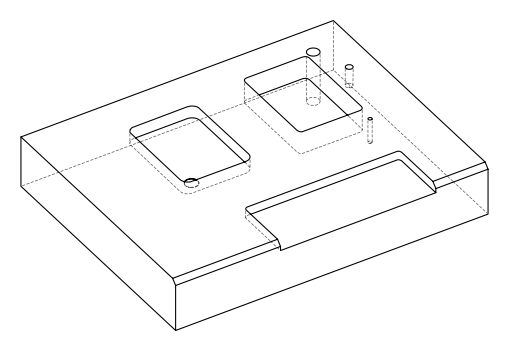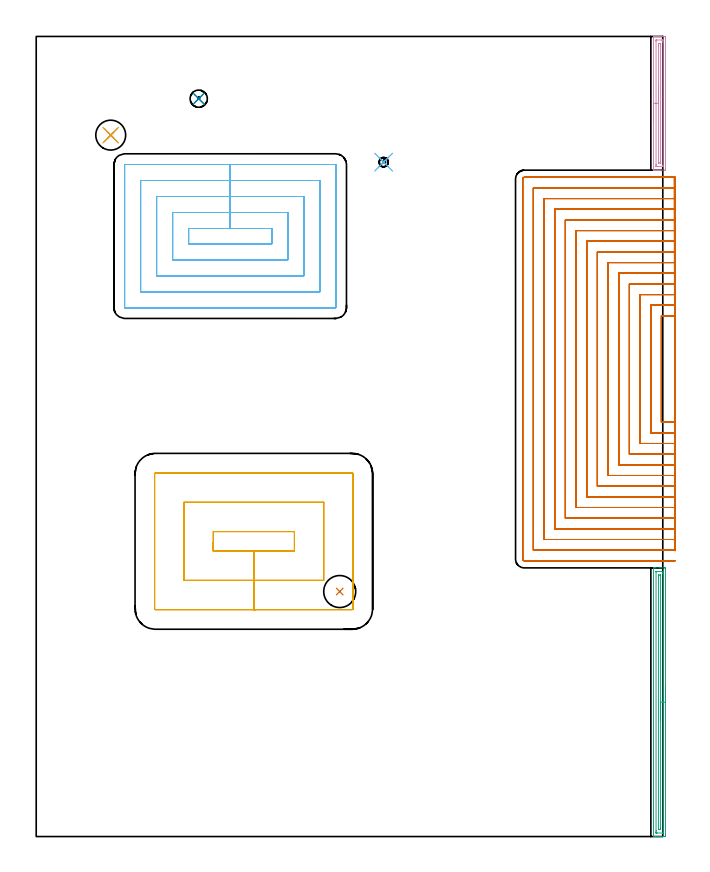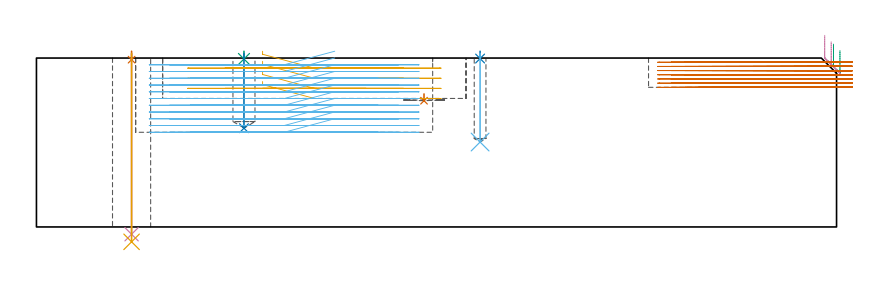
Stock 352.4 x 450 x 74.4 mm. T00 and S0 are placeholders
(PLAN: 13 operations, 9 tool changes, 140.1 min)
(1 SPOT_DRILL | STEP1HOLE | NXT0321_9005460120000 | 0.03 min | 7 mm3)
(2 SPOT_DRILL_1 | STEP1POCKET | NXT0321_9005460120000 | 0.03 min | 1 mm3)
(3 SPOT_DRILL_2 | STEP1POCKET_2 | NXT0321_9005460120000 | 0.03 min | 19 mm3)
(4 DRILL_THROUGH_HOLE_INTO_CENTER | STEP1HOLE | NXT0301_065 | 0.32 min | 5127 mm3)
(5 DRILL_TO_ENLARGE_THROUGH_HOLE | STEP1HOLE | UGT0301_291 | 0.33 min | 11322 mm3)
(6 DRILL_BLIND_HOLE_INTO_CENTER | STEP1POCKET | UGT0301_176 | 0.16 min | 730 mm3)
(7 INDEXABLE_INSERT_DRILL_BLIND_HOLE_FROM_SOLID | STEP1POCKET_1 | NXT0302_007 | 0.02 min | 4721 mm3)
(8 DRILL_BLIND_HOLE_INTO_CENTER_1 | STEP1POCKET_2 | UGT0301_492 | 0.13 min | 2125 mm3)
(9 AREA_MILL | FG_CHAMFER_SURFACE | UGT0205_001 | 3.8 min | 3488 mm3)
(10 AREA_MILL_1 | FG_CHAMFER_SURFACE_1 | UGT0205_001 | 1.98 min | 1780 mm3)
(11 MILL_RECTANGULAR_POCKET | POCKET_RECTANGULAR_STRAIGHT | UGT0201_105 | Follow Part, ap 5.5, ae 75% | 6.62 min | 228688 mm3)
(12 MILL_RECTANGULAR_POCKET_1 | POCKET_RECTANGULAR_STRAIGHT_1 | NXT0201_011 | Follow Part, ap 3, ae 75% | 29.9 min | 395049 mm3)
(13 MILL_SLOT | SLOT_PARTIAL_RECTANGULAR | UGT0201_007 | Follow Part, ap 2, ae 75% | 96.72 min | 238631 mm3)
(TOOL NXT0321_9005460120000 | NC Spot Drill, 142deg, 12mm, Carbide, Uncoated | D12 PA142 FL30 Z2)
(TOOL NXT0301_065 | Carbide Drill 9.4mm [860.1-0940-075A1-MM 2214] | D9.4 PA140 FL98 Z2)
(TOOL UGT0301_291 | Twist Drill 16.8 mm | D16.8 PA118 FL125 Z2)
(TOOL UGT0301_176 | Twist Drill 5.2 mm | D5.2 PA118 FL50 Z2)
(TOOL NXT0302_007 | Index. Insert Drill 18mm [880-D1800L25-05] | D18 PA176 FL90 Z2)
(TOOL UGT0301_492 | Carbide Drill 9.7 mm | D9.7 PA118 FL87 Z2)
(TOOL UGT0205_001 | Chamfer Mill 20 x 3 x 45 deg. | D20 FL50 Z2)
(TOOL UGT0201_105 | End Mill 22 mm | D22 FL25 Z2)
(TOOL NXT0201_011 | ENDMILL 12mm [2P460-1200-NA 1630] | D12 FL38 Z6)
(TOOL UGT0201_007 | End Mill 8 mm | D8 FL19 Z4)
(OP 1 SPOT_DRILL)
G17 G21 G94 G90
T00 M6
G54
G17 G0 G90 X41.9 Y394.5 S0 M3
G43 Z84.4 H0
G94 G81 G98 Z73.677 F250. R77.4
G80
M5
M2
(OP 2 SPOT_DRILL_1)
G17 G21 G94 G90
T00 M6
G54
G17 G0 G90 X195.4 Y379.3 S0 M3
G43 Z84.4 H0
G94 G81 G98 Z74.176 F250. R77.4
G80
M5
M2
(OP 3 SPOT_DRILL_2)
G17 G21 G94 G90
T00 M6
G54
G17 G0 G90 X91.4 Y415. S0 M3
G43 Z84.4 H0
G94 G81 G98 Z73.983 F250. R77.4
G80
M5
M2
(OP 4 DRILL_THROUGH_HOLE_INTO_CENTER)
G17 G21 G94 G90
T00 M6
G54
G17 G0 G90 X41.9 Y394.5 S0 M3
G43 Z84.4 H1
G94 G73 G98 Z-3.211 F250. Q8.623 R76.4
G80
M5
M2
(OP 5 DRILL_TO_ENLARGE_THROUGH_HOLE)
G17 G21 G94 G90
T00 M6
G54
G17 G0 G90 X41.9 Y394.5 S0 M3
G43 Z84.4 H0
G94 G73 G98 Z-6.547 F250. Q16.189 R76.4
G80
M5
M2
(OP 6 DRILL_BLIND_HOLE_INTO_CENTER)
G17 G21 G94 G90
T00 M6
G54
G17 G0 G90 X195.4 Y379.3 S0 M3
G43 Z84.4 H0
G94 G81 G98 Z37.4 F250. R76.4
G80
M5
M2
(OP 7 INDEXABLE_INSERT_DRILL_BLIND_HOLE_FROM_SOLID)
G17 G21 G94 G90
T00 M6
G54
G17 G0 G90 X170.7 Y137.8 S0 M3
G43 Z84.4 H1
G94 G81 G98 Z55.6 F250. R58.6
G80
M5
M2
(OP 8 DRILL_BLIND_HOLE_INTO_CENTER_1)
G17 G21 G94 G90
T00 M6
G54
G17 G0 G90 X91.4 Y415. S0 M3
G43 Z84.4 H0
G94 G81 G98 Z43.5 F250. R76.4
G80
M5
M2
(OP 9 AREA_MILL)
G17 G21 G94 G90
T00 M6
G54
G17 G0 G90 X353.9 Y85.55 S1061 M3
G43 Z84.4 H0
Z77.7
G94 G1 Y85.512 Z76.828 F250.
Y85.398 Z75.964
Y85.209 Z75.112
Y84.947 Z74.28
Y84.613 Z73.474
Y84.21 Z72.7
Y83.742 Z71.964
Y83.21 Z71.272
Y82.621 Z70.629
Y81.978 Z70.04
Y81.286 Z69.508
Y80.55 Z69.04
Y79.776 Z68.637
Y78.97 Z68.303
Y78.138 Z68.041
Y77.286 Z67.852
Y76.422 Z67.738
Y75.55 Z67.7
Y0.602
X353.898 Y0.295
X353.893 Y0.01 Z67.703
X353.598 Y0. Z67.999
X350.985 Z70.609
X350.42 Z71.178
X350.115 Z71.482
X348.373 Z73.222
X347.412 Z74.187
X347.305 Z74.286
X347.264 Y0.002 Z74.327
X347.203 Y0.01 Z74.388
X347.2 Y0.156 Z74.4
Y150.944
X347.202 Y151.09 Z74.388
X347.304 Y151.098 Z74.288
X347.412 Y151.1 Z74.187
X347.763 Z73.836
X348.373 Z73.222
X350.42 Z71.178
X350.985 Z70.609
X351.573 Z70.022
X353.315 Z68.282
X353.598 Y151.097 Z67.999
X353.893 Y151.09 Z67.703
X353.898 Y150.805 Z67.7
X353.9 Y150.498
Y150.188
Y75.55
X352.486 Z69.114
X352.485 Y2.387 Z69.115
X352.483 Y2.064 Z69.117
X352.481 Y2.025 Z69.119
X352.48 Y2.013 Z69.12
X352.459 Y2.01 Z69.141
X352.36 Y2.004 Z69.24
X352.233 Y2.001 Z69.367
X349.244 Y2. Z72.356
X348.749 Y2.002 Z72.851
X348.645 Y2.007 Z72.955
X348.627 Y2.009 Z72.973
X348.621 Y2.043 Z72.979
X348.618 Y2.136 Z72.982
X348.615 Y2.387 Z72.985
X348.614 Y3.032 Z72.986
Y3.279
X348.615 Y148.713 Z72.985
X348.617 Y149.036 Z72.983
X348.619 Y149.075 Z72.981
X348.62 Y149.087 Z72.98
X348.641 Y149.09 Z72.959
X348.741 Y149.096 Z72.859
X348.867 Y149.099 Z72.733
X351.856 Y149.1 Z69.744
X352.351 Y149.098 Z69.249
X352.455 Y149.093 Z69.145
X352.473 Y149.091 Z69.127
X352.479 Y149.057 Z69.121
X352.482 Y148.964 Z69.118
X352.485 Y148.713 Z69.115
X352.486 Y148.068 Z69.114
Y147.821
Y75.55
X351.072 Z70.528
X351.071 Y4.975 Z70.529
X351.069 Y4.171 Z70.531
X351.067 Y4.088 Z70.533
X351.062 Y4.01 Z70.538
X350.985 Y4.008 Z70.615
X350.281 Y4.001 Z71.319
X350.115 Z71.485
X350.059 Y4.003 Z71.541
X350.04 Y4.007 Z71.56
X350.036 Y4.011 Z71.564
X350.033 Y4.025 Z71.567
X350.03 Y4.083 Z71.57
X350.029 Y4.171 Z71.571
X350.028 Y4.26 Z71.572
Y146.125
X350.031 Y146.929 Z71.569
X350.033 Y147.012 Z71.567
X350.038 Y147.09 Z71.562
X350.115 Y147.092 Z71.485
X350.819 Y147.099 Z70.781
X350.985 Z70.615
X351.041 Y147.097 Z70.559
X351.06 Y147.093 Z70.54
X351.065 Y147.089 Z70.535
X351.067 Y147.075 Z70.533
X351.07 Y147.017 Z70.53
X351.071 Y146.929 Z70.529
X351.072 Y146.84 Z70.528
Y75.55
Y74.678 Z70.566
Y73.814 Z70.68
Y72.962 Z70.869
Y72.13 Z71.132
Y71.324 Z71.465
Y70.55 Z71.868
Y69.814 Z72.337
Y69.122 Z72.868
Y68.479 Z73.457
Y67.89 Z74.101
Y67.358 Z74.793
Y66.89 Z75.528
Y66.487 Z76.302
Y66.153 Z77.108
Y65.891 Z77.94
Y65.702 Z78.792
Y65.588 Z79.657
Y65.55 Z80.528
G0 Z84.4
M5
M2
(OP 10 AREA_MILL_1)
G17 G21 G94 G90
T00 M6
G54
G17 G0 G90 X347.2 Y402.4 S1061 M3
G43 Z84.4 H0
G94 G1 Y402.438 Z83.528 F250.
Y402.552 Z82.663
Y402.741 Z81.812
Y403.003 Z80.98
Y403.337 Z80.174
Y403.74 Z79.4
Y404.209 Z78.664
Y404.74 Z77.972
Y405.329 Z77.329
Y405.972 Z76.74
Y406.664 Z76.208
Y407.4 Z75.74
Y408.174 Z75.337
Y408.98 Z75.003
Y409.812 Z74.741
Y410.664 Z74.552
Y411.528 Z74.438
Y412.4 Z74.4
Y449.851
X347.202 Y449.99 Z74.388
X347.3 Y449.998 Z74.292
X347.402 Y450. Z74.197
X348.084 Z73.515
X348.662 Z72.937
X349.244 Z72.352
X349.535 Z72.062
X350.115 Z71.482
X350.405 Z71.192
X350.985 Z70.609
X353.308 Z68.289
X353.598 Y449.997 Z67.999
X353.893 Y449.99 Z67.703
X353.898 Y449.713 Z67.7
X353.9 Y449.405
Y449.096
Y375.395
X353.898 Y375.088
X353.893 Y374.81 Z67.703
X353.598 Y374.8 Z67.999
X350.985 Z70.609
X350.405 Z71.192
X350.115 Z71.482
X349.535 Z72.062
X349.244 Z72.352
X348.662 Z72.937
X348.084 Z73.515
X347.502 Z74.097
X347.402 Z74.197
X347.301 Z74.291
X347.264 Y374.802 Z74.327
X347.203 Y374.81 Z74.388
X347.2 Y374.949 Z74.4
Y412.4
X348.614 Z72.986
Y447.375
X348.615 Y447.622 Z72.985
X348.619 Y447.944 Z72.981
X348.621 Y447.981 Z72.979
X348.626 Y447.99 Z72.974
X348.653 Y447.993 Z72.947
X348.751 Y447.998 Z72.849
X348.875 Y448. Z72.725
X351.856 Z69.744
X352.36 Y447.998 Z69.24
X352.456 Y447.993 Z69.144
X352.472 Y447.991 Z69.128
X352.479 Y447.96 Z69.121
X352.482 Y447.872 Z69.118
X352.484 Y447.622 Z69.116
X352.486 Y446.977 Z69.114
Y446.73
Y377.425
X352.484 Y377.178 Z69.116
X352.481 Y376.856 Z69.119
X352.479 Y376.819 Z69.121
X352.474 Y376.81 Z69.126
X352.447 Y376.807 Z69.153
X352.349 Y376.802 Z69.251
X352.225 Y376.8 Z69.375
X349.244 Z72.356
X348.74 Y376.802 Z72.86
X348.644 Y376.807 Z72.956
X348.628 Y376.809 Z72.972
X348.621 Y376.84 Z72.979
X348.618 Y376.928 Z72.982
X348.616 Y377.178 Z72.984
X348.614 Y377.823 Z72.986
Y378.07
Y412.4
X350.028 Z71.572
X350.029 Y445.035 Z71.571
X350.033 Y445.838 Z71.567
X350.035 Y445.92 Z71.565
X350.042 Y445.99 Z71.558
X350.115 Y445.992 Z71.485
X350.83 Y445.998 Z70.77
X350.985 Y445.993 Z70.615
X351.037 Y445.99 Z70.563
X351.065 Y445.978 Z70.535
X351.067 Y445.926 Z70.533
X351.07 Y445.838 Z70.53
X351.071 Y445.751 Z70.529
Y379.765
X351.067 Y378.962 Z70.533
X351.065 Y378.88 Z70.535
X351.058 Y378.81 Z70.542
X350.985 Y378.808 Z70.615
X350.27 Y378.802 Z71.33
X350.115 Y378.807 Z71.485
X350.063 Y378.81 Z71.537
X350.035 Y378.822 Z71.565
X350.033 Y378.874 Z71.567
X350.03 Y378.962 Z71.57
X350.029 Y379.049 Z71.571
X350.028 Y412.4 Z71.572
Y413.272 Z71.61
Y414.137 Z71.723
Y414.988 Z71.912
Y415.82 Z72.175
Y416.626 Z72.508
Y417.4 Z72.911
Y418.136 Z73.38
Y418.828 Z73.911
Y419.471 Z74.5
Y420.06 Z75.144
Y420.592 Z75.836
Y421.06 Z76.572
Y421.463 Z77.345
Y421.797 Z78.151
Y422.059 Z78.983
Y422.248 Z79.835
Y422.362 Z80.7
Y422.4 Z81.572
G0 Z84.4
M5
M2
(OP 11 MILL_RECTANGULAR_POCKET)
G17 G21 G94 G90
T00 M6
G54
G17 G0 G90 X99.6 Y165.604 S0 M3
G43 Z84.4 H0
Z77.4
G94 G1 Y160.6 Z76.059 F250.
X122.4 Z69.95
X145.2 F500.
Y171.5
X99.6
Y160.6
X122.4
Y144.1
X161.7
Y188.
X83.1
Y144.1
X122.4
Y127.6
X177.7
G3 X178.2 Y128.1 R0.5
G1 Y204.
G3 X177.7 Y204.5 R0.5
G1 X67.1
G3 X66.6 Y204. R0.5
G1 Y128.1
G3 X67.1 Y127.6 R0.5
G1 X122.4
X123.4
G0 X99.6 Y165.604 Z72.95
G1 Y160.6 Z71.609 F250.
X122.4 Z65.5
X145.2 F500.
Y171.5
X99.6
Y160.6
X122.4
Y144.1
X161.7
Y188.
X83.1
Y144.1
X122.4
Y127.6
X177.7
G3 X178.2 Y128.1 R0.5
G1 Y204.
G3 X177.7 Y204.5 R0.5
G1 X67.1
G3 X66.6 Y204. R0.5
G1 Y128.1
G3 X67.1 Y127.6 R0.5
G1 X122.4
X123.4
G0 X99.6 Y165.604 Z68.5
G1 Y160.6 Z67.159 F250.
X122.4 Z61.05
X145.2 F500.
Y171.5
X99.6
Y160.6
X122.4
Y144.1
X161.7
Y188.
X83.1
Y144.1
X122.4
Y127.6
X177.7
G3 X178.2 Y128.1 R0.5
G1 Y204.
G3 X177.7 Y204.5 R0.5
G1 X67.1
G3 X66.6 Y204. R0.5
G1 Y128.1
G3 X67.1 Y127.6 R0.5
G1 X122.4
X123.4
G0 X99.6 Y165.604 Z64.05
G1 Y160.6 Z62.709 F250.
X122.4 Z56.6
X145.2 F500.
Y171.5
X99.6
Y160.6
X122.4
Y144.1
X161.7
Y188.
X83.1
Y144.1
X122.4
Y127.6
X177.7
G3 X178.2 Y128.1 R0.5
G1 Y204.
G3 X177.7 Y204.5 R0.5
G1 X67.1
G3 X66.6 Y204. R0.5
G1 Y128.1
G3 X67.1 Y127.6 R0.5
G1 X122.4
X123.4
G0 Z84.4
M5
M2
(OP 12 MILL_RECTANGULAR_POCKET_1)
G17 G21 G94 G90
T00 M6
G54
G17 G0 G90 X131.39 Y342. S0 M3
G43 Z84.4 H1
Z77.4
G94 G1 X109.1 Z71.427 F250.
X85.7 F500.
Y333.4
X132.5
Y342.
X109.1
Y351.
X76.7
Y324.4
X141.5
Y351.
X109.1
Y360.
X67.7
Y315.4
X150.5
Y360.
X109.1
Y369.
X58.7
Y306.4
X159.5
Y369.
X109.1
Y378.
X49.9
G3 X49.7 Y377.8 R0.2
G1 Y297.6
G3 X49.9 Y297.4 R0.2
G1 X168.3
G3 X168.5 Y297.6 R0.2
G1 Y377.8
G3 X168.3 Y378. R0.2
G1 X109.1
X108.1
G0 X131.39 Y342. Z74.427
G1 X109.1 Z68.454 F250.
X85.7 F500.
Y333.4
X132.5
Y342.
X109.1
Y351.
X76.7
Y324.4
X141.5
Y351.
X109.1
Y360.
X67.7
Y315.4
X150.5
Y360.
X109.1
Y369.
X58.7
Y306.4
X159.5
Y369.
X109.1
Y378.
X49.9
G3 X49.7 Y377.8 R0.2
G1 Y297.6
G3 X49.9 Y297.4 R0.2
G1 X168.3
G3 X168.5 Y297.6 R0.2
G1 Y377.8
G3 X168.3 Y378. R0.2
G1 X109.1
X108.1
G0 X131.39 Y342. Z71.454
G1 X109.1 Z65.482 F250.
X85.7 F500.
Y333.4
X132.5
Y342.
X109.1
Y351.
X76.7
Y324.4
X141.5
Y351.
X109.1
Y360.
X67.7
Y315.4
X150.5
Y360.
X109.1
Y369.
X58.7
Y306.4
X159.5
Y369.
X109.1
Y378.
X49.9
G3 X49.7 Y377.8 R0.2
G1 Y297.6
G3 X49.9 Y297.4 R0.2
G1 X168.3
G3 X168.5 Y297.6 R0.2
G1 Y377.8
G3 X168.3 Y378. R0.2
G1 X109.1
X108.1
G0 X131.39 Y342. Z68.482
G1 X109.1 Z62.509 F250.
X85.7 F500.
Y333.4
X132.5
Y342.
X109.1
Y351.
X76.7
Y324.4
X141.5
Y351.
X109.1
Y360.
X67.7
Y315.4
X150.5
Y360.
X109.1
Y369.
X58.7
Y306.4
X159.5
Y369.
X109.1
Y378.
X49.9
G3 X49.7 Y377.8 R0.2
G1 Y297.6
G3 X49.9 Y297.4 R0.2
G1 X168.3
G3 X168.5 Y297.6 R0.2
G1 Y377.8
G3 X168.3 Y378. R0.2
G1 X109.1
X108.1
G0 X131.39 Y342. Z65.509
G1 X109.1 Z59.536 F250.
X85.7 F500.
Y333.4
X132.5
Y342.
X109.1
Y351.
X76.7
Y324.4
X141.5
Y351.
X109.1
Y360.
X67.7
Y315.4
X150.5
Y360.
X109.1
Y369.
X58.7
Y306.4
X159.5
Y369.
X109.1
Y378.
X49.9
G3 X49.7 Y377.8 R0.2
G1 Y297.6
G3 X49.9 Y297.4 R0.2
G1 X168.3
G3 X168.5 Y297.6 R0.2
G1 Y377.8
G3 X168.3 Y378. R0.2
G1 X109.1
X108.1
G0 X131.39 Y342. Z62.536
G1 X109.1 Z56.564 F250.
X85.7 F500.
Y333.4
X132.5
Y342.
X109.1
Y351.
X76.7
Y324.4
X141.5
Y351.
X109.1
Y360.
X67.7
Y315.4
X150.5
Y360.
X109.1
Y369.
X58.7
Y306.4
X159.5
Y369.
X109.1
Y378.
X49.9
G3 X49.7 Y377.8 R0.2
G1 Y297.6
G3 X49.9 Y297.4 R0.2
G1 X168.3
G3 X168.5 Y297.6 R0.2
G1 Y377.8
G3 X168.3 Y378. R0.2
G1 X109.1
X108.1
G0 X131.39 Y342. Z59.564
G1 X109.1 Z53.591 F250.
X85.7 F500.
Y333.4
X132.5
Y342.
X109.1
Y351.
X76.7
Y324.4
X141.5
Y351.
X109.1
Y360.
X67.7
Y315.4
X150.5
Y360.
X109.1
Y369.
X58.7
Y306.4
X159.5
Y369.
X109.1
Y378.
X49.9
G3 X49.7 Y377.8 R0.2
G1 Y297.6
G3 X49.9 Y297.4 R0.2
G1 X168.3
G3 X168.5 Y297.6 R0.2
G1 Y377.8
G3 X168.3 Y378. R0.2
G1 X109.1
X108.1
G0 X131.39 Y342. Z56.591
G1 X109.1 Z50.618 F250.
X85.7 F500.
Y333.4
X132.5
Y342.
X109.1
Y351.
X76.7
Y324.4
X141.5
Y351.
X109.1
Y360.
X67.7
Y315.4
X150.5
Y360.
X109.1
Y369.
X58.7
Y306.4
X159.5
Y369.
X109.1
Y378.
X49.9
G3 X49.7 Y377.8 R0.2
G1 Y297.6
G3 X49.9 Y297.4 R0.2
G1 X168.3
G3 X168.5 Y297.6 R0.2
G1 Y377.8
G3 X168.3 Y378. R0.2
G1 X109.1
X108.1
G0 X131.39 Y342. Z53.618
G1 X109.1 Z47.645 F250.
X85.7 F500.
Y333.4
X132.5
Y342.
X109.1
Y351.
X76.7
Y324.4
X141.5
Y351.
X109.1
Y360.
X67.7
Y315.4
X150.5
Y360.
X109.1
Y369.
X58.7
Y306.4
X159.5
Y369.
X109.1
Y378.
X49.9
G3 X49.7 Y377.8 R0.2
G1 Y297.6
G3 X49.9 Y297.4 R0.2
G1 X168.3
G3 X168.5 Y297.6 R0.2
G1 Y377.8
G3 X168.3 Y378. R0.2
G1 X109.1
X108.1
G0 X131.39 Y342. Z50.645
G1 X109.1 Z44.673 F250.
X85.7 F500.
Y333.4
X132.5
Y342.
X109.1
Y351.
X76.7
Y324.4
X141.5
Y351.
X109.1
Y360.
X67.7
Y315.4
X150.5
Y360.
X109.1
Y369.
X58.7
Y306.4
X159.5
Y369.
X109.1
Y378.
X49.9
G3 X49.7 Y377.8 R0.2
G1 Y297.6
G3 X49.9 Y297.4 R0.2
G1 X168.3
G3 X168.5 Y297.6 R0.2
G1 Y377.8
G3 X168.3 Y378. R0.2
G1 X109.1
X108.1
G0 X131.39 Y342. Z47.673
G1 X109.1 Z41.7 F250.
X85.7 F500.
Y333.4
X132.5
Y342.
X109.1
Y351.
X76.7
Y324.4
X141.5
Y351.
X109.1
Y360.
X67.7
Y315.4
X150.5
Y360.
X109.1
Y369.
X58.7
Y306.4
X159.5
Y369.
X109.1
Y378.
X49.9
G3 X49.7 Y377.8 R0.2
G1 Y297.6
G3 X49.9 Y297.4 R0.2
G1 X168.3
G3 X168.5 Y297.6 R0.2
G1 Y377.8
G3 X168.3 Y378. R0.2
G1 X109.1
X108.1
G0 Z84.4
M5
M2
(OP 13 MILL_SLOT)
G17 G21 G94 G90
T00 M6
G54
G17 G0 G90 X359.4 Y292.829 S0 M3
G43 Z84.4 H0
Z72.557
G94 G1 X356.4 Y292.803 F250.
G2 X355.73 Y292.8 R78. F500.
G1 X351.6
Y233.1
X355.736
G2 X356.4 Y233.097 R78.
G1 X359.4 Y233.072 F250.
Y298.831
X356.4 Y298.803
G2 X355.73 Y298.8 R72. F500.
G1 X345.6
Y227.1
X355.736
G2 X356.4 Y227.097 R72.
G1 X359.4 Y227.069 F250.
Y304.834
X356.4 Y304.803
G2 X355.73 Y304.8 R66. F500.
G1 X339.6
Y221.1
X355.736
G2 X356.4 Y221.097 R66.
G1 X359.4 Y221.067 F250.
Y310.837
X356.4 Y310.804
G2 X355.73 Y310.8 R60. F500.
G1 X333.6
Y215.1
X355.736
G2 X356.4 Y215.096 R60.
G1 X359.4 Y215.063 F250.
Y316.841
X356.4 Y316.804
G2 X355.73 Y316.8 R54. F500.
G1 X327.6
Y209.1
X355.736
G2 X356.4 Y209.096 R54.
G1 X359.4 Y209.059 F250.
Y322.847
X356.4 Y322.805
G2 X355.73 Y322.8 R48. F500.
G1 X321.6
Y203.1
X355.736
G2 X356.4 Y203.095 R48.
G1 X359.4 Y203.054 F250.
Y328.853
X356.4 Y328.805
G2 X355.73 Y328.8 R42. F500.
G1 X315.6
Y197.1
X355.736
G2 X356.4 Y197.095 R42.
G1 X359.4 Y197.047 F250.
X359.399 Y334.862
X356.4 Y334.806
G2 X355.73 Y334.8 R36. F500.
G1 X309.6
Y191.1
X355.736
G2 X356.4 Y191.094 R36.
G1 X359.399 Y191.039 F250.
Y340.875
X356.4 Y340.807
G2 X355.73 Y340.8 R30. F500.
G1 X303.6
Y185.1
X355.736
G2 X356.4 Y185.093 R30.
G1 X359.399 Y185.026 F250.
Y346.893
X356.4 Y346.809
G2 X355.73 Y346.8 R24. F500.
G1 X297.6
Y179.1
X355.736
G2 X356.4 Y179.091 R24.
G1 X359.399 Y179.008 F250.
X359.398 Y352.924
X356.4 Y352.812
G2 X355.73 Y352.8 R18. F500.
G1 X291.6
Y173.1
X355.736
G2 X356.4 Y173.088 R18.
G1 X359.398 Y172.977 F250.
X359.395 Y358.986
X356.4 Y358.819
G2 X355.73 Y358.8 R12. F500.
G1 X285.6
Y167.1
X355.736
G2 X356.4 Y167.082 R12.
G1 X359.395 Y166.916 F250.
X359.381 Y365.173
X356.4 Y364.838
G2 X355.73 Y364.8 R6. F500.
G1 X279.6
Y161.1
X355.736
G2 X356.4 Y161.063 R6.
G1 X359.382 Y160.731 F250.
X358.73 Y370.8
X355.73
X274.5 F500.
G3 X273.6 Y369.9 R0.9
G1 Y156.
G3 X274.5 Y155.1 R0.9
G1 X355.736
X358.736 F250.
G0 X359.4 Y292.801 Z70.714
G1 X356.4 Y292.8
X351.6 F500.
Y233.1
X356.4
X359.4 Y233.099 F250.
Y298.801
X356.4 Y298.8
X345.6 F500.
Y227.1
X356.4
X359.4 Y227.099 F250.
Y304.801
X356.4 Y304.8
X339.6 F500.
Y221.1
X356.4
X359.4 Y221.099 F250.
Y310.801
X356.4 Y310.8
X333.6 F500.
Y215.1
X356.4
X359.4 Y215.099 F250.
Y316.801
X356.4 Y316.8
X327.6 F500.
Y209.1
X356.4
X359.4 Y209.099 F250.
Y322.801
X356.4 Y322.8
X321.6 F500.
Y203.1
X356.4
X359.4 Y203.099 F250.
Y328.801
X356.4 Y328.8
X315.6 F500.
Y197.1
X356.4
X359.4 Y197.099 F250.
Y334.801
X356.4 Y334.8
X309.6 F500.
Y191.1
X356.4
X359.4 Y191.099 F250.
Y340.801
X356.4 Y340.8
X303.6 F500.
Y185.1
X356.4
X359.4 Y185.099 F250.
Y346.802
X356.4 Y346.8
X297.6 F500.
Y179.1
X356.4
X359.4 Y179.098 F250.
Y352.802
X356.4 Y352.8
X291.6 F500.
Y173.1
X356.4
X359.4 Y173.098 F250.
Y358.803
X356.4 Y358.8
X285.6 F500.
Y167.1
X356.4
X359.4 Y167.097 F250.
Y364.807
X356.4 Y364.8
X279.6 F500.
Y161.1
X356.4
X359.4 Y161.093 F250.
X359.387 Y370.8
X356.387
X274.5 F500.
G3 X273.6 Y369.9 R0.9
G1 Y156.
G3 X274.5 Y155.1 R0.9
G1 X356.387
X359.387 F250.
G0 X359.4 Y292.8 Z68.871
G1 X356.4
X351.6 F500.
Y233.1
X356.4
X359.4 F250.
Y298.8
X356.4
X345.6 F500.
Y227.1
X356.4
X359.4 F250.
Y304.8
X356.4
X339.6 F500.
Y221.1
X356.4
X359.4 F250.
Y310.8
X356.4
X333.6 F500.
Y215.1
X356.4
X359.4 F250.
Y316.8
X356.4
X327.6 F500.
Y209.1
X356.4
X359.4 F250.
Y322.8
X356.4
X321.6 F500.
Y203.1
X356.4
X359.4 F250.
Y328.8
X356.4
X315.6 F500.
Y197.1
X356.4
X359.4 F250.
Y334.8
X356.4
X309.6 F500.
Y191.1
X356.4
X359.4 F250.
Y340.8
X356.4
X303.6 F500.
Y185.1
X356.4
X359.4 F250.
Y346.8
X356.4
X297.6 F500.
Y179.1
X356.4
X359.4 F250.
Y352.8
X356.4
X291.6 F500.
Y173.1
X356.4
X359.4 F250.
Y358.8
X356.4
X285.6 F500.
Y167.1
X356.4
X359.4 F250.
Y364.8
X356.4
X279.6 F500.
Y161.1
X356.4
X359.4 F250.
Y370.8
X356.4
X274.5 F500.
G3 X273.6 Y369.9 R0.9
G1 Y156.
G3 X274.5 Y155.1 R0.9
G1 X356.4
X359.4 F250.
G0 Y292.8 Z67.029
G1 X356.4
X351.6 F500.
Y233.1
X356.4
X359.4 F250.
Y298.8
X356.4
X345.6 F500.
Y227.1
X356.4
X359.4 F250.
Y304.8
X356.4
X339.6 F500.
Y221.1
X356.4
X359.4 F250.
Y310.8
X356.4
X333.6 F500.
Y215.1
X356.4
X359.4 F250.
Y316.8
X356.4
X327.6 F500.
Y209.1
X356.4
X359.4 F250.
Y322.8
X356.4
X321.6 F500.
Y203.1
X356.4
X359.4 F250.
Y328.8
X356.4
X315.6 F500.
Y197.1
X356.4
X359.4 F250.
Y334.8
X356.4
X309.6 F500.
Y191.1
X356.4
X359.4 F250.
Y340.8
X356.4
X303.6 F500.
Y185.1
X356.4
X359.4 F250.
Y346.8
X356.4
X297.6 F500.
Y179.1
X356.4
X359.4 F250.
Y352.8
X356.4
X291.6 F500.
Y173.1
X356.4
X359.4 F250.
Y358.8
X356.4
X285.6 F500.
Y167.1
X356.4
X359.4 F250.
Y364.8
X356.4
X279.6 F500.
Y161.1
X356.4
X359.4 F250.
Y370.8
X356.4
X274.5 F500.
G3 X273.6 Y369.9 R0.9
G1 Y156.
G3 X274.5 Y155.1 R0.9
G1 X356.4
X359.4 F250.
G0 Y292.8 Z65.186
G1 X356.4
X351.6 F500.
Y233.1
X356.4
X359.4 F250.
Y298.8
X356.4
X345.6 F500.
Y227.1
X356.4
X359.4 F250.
Y304.8
X356.4
X339.6 F500.
Y221.1
X356.4
X359.4 F250.
Y310.8
X356.4
X333.6 F500.
Y215.1
X356.4
X359.4 F250.
Y316.8
X356.4
X327.6 F500.
Y209.1
X356.4
X359.4 F250.
Y322.8
X356.4
X321.6 F500.
Y203.1
X356.4
X359.4 F250.
Y328.8
X356.4
X315.6 F500.
Y197.1
X356.4
X359.4 F250.
Y334.8
X356.4
X309.6 F500.
Y191.1
X356.4
X359.4 F250.
Y340.8
X356.4
X303.6 F500.
Y185.1
X356.4
X359.4 F250.
Y346.8
X356.4
X297.6 F500.
Y179.1
X356.4
X359.4 F250.
Y352.8
X356.4
X291.6 F500.
Y173.1
X356.4
X359.4 F250.
Y358.8
X356.4
X285.6 F500.
Y167.1
X356.4
X359.4 F250.
Y364.8
X356.4
X279.6 F500.
Y161.1
X356.4
X359.4 F250.
Y370.8
X356.4
X274.5 F500.
G3 X273.6 Y369.9 R0.9
G1 Y156.
G3 X274.5 Y155.1 R0.9
G1 X356.4
X359.4 F250.
G0 Y292.8 Z63.343
G1 X356.4
X351.6 F500.
Y233.1
X356.4
X359.4 F250.
Y298.8
X356.4
X345.6 F500.
Y227.1
X356.4
X359.4 F250.
Y304.8
X356.4
X339.6 F500.
Y221.1
X356.4
X359.4 F250.
Y310.8
X356.4
X333.6 F500.
Y215.1
X356.4
X359.4 F250.
Y316.8
X356.4
X327.6 F500.
Y209.1
X356.4
X359.4 F250.
Y322.8
X356.4
X321.6 F500.
Y203.1
X356.4
X359.4 F250.
Y328.8
X356.4
X315.6 F500.
Y197.1
X356.4
X359.4 F250.
Y334.8
X356.4
X309.6 F500.
Y191.1
X356.4
X359.4 F250.
Y340.8
X356.4
X303.6 F500.
Y185.1
X356.4
X359.4 F250.
Y346.8
X356.4
X297.6 F500.
Y179.1
X356.4
X359.4 F250.
Y352.8
X356.4
X291.6 F500.
Y173.1
X356.4
X359.4 F250.
Y358.8
X356.4
X285.6 F500.
Y167.1
X356.4
X359.4 F250.
Y364.8
X356.4
X279.6 F500.
Y161.1
X356.4
X359.4 F250.
Y370.8
X356.4
X274.5 F500.
G3 X273.6 Y369.9 R0.9
G1 Y156.
G3 X274.5 Y155.1 R0.9
G1 X356.4
X359.4 F250.
G0 Y292.8 Z61.5
G1 X356.4
X351.6 F500.
Y233.1
X356.4
X359.4 F250.
Y298.8
X356.4
X345.6 F500.
Y227.1
X356.4
X359.4 F250.
Y304.8
X356.4
X339.6 F500.
Y221.1
X356.4
X359.4 F250.
Y310.8
X356.4
X333.6 F500.
Y215.1
X356.4
X359.4 F250.
Y316.8
X356.4
X327.6 F500.
Y209.1
X356.4
X359.4 F250.
Y322.8
X356.4
X321.6 F500.
Y203.1
X356.4
X359.4 F250.
Y328.8
X356.4
X315.6 F500.
Y197.1
X356.4
X359.4 F250.
Y334.8
X356.4
X309.6 F500.
Y191.1
X356.4
X359.4 F250.
Y340.8
X356.4
X303.6 F500.
Y185.1
X356.4
X359.4 F250.
Y346.8
X356.4
X297.6 F500.
Y179.1
X356.4
X359.4 F250.
Y352.8
X356.4
X291.6 F500.
Y173.1
X356.4
X359.4 F250.
Y358.8
X356.4
X285.6 F500.
Y167.1
X356.4
X359.4 F250.
Y364.8
X356.4
X279.6 F500.
Y161.1
X356.4
X359.4 F250.
Y370.8
X356.4
X274.5 F500.
G3 X273.6 Y369.9 R0.9
G1 Y156.
G3 X274.5 Y155.1 R0.9
G1 X356.4
X359.4 F250.
G0 Z84.4
M5
M2
